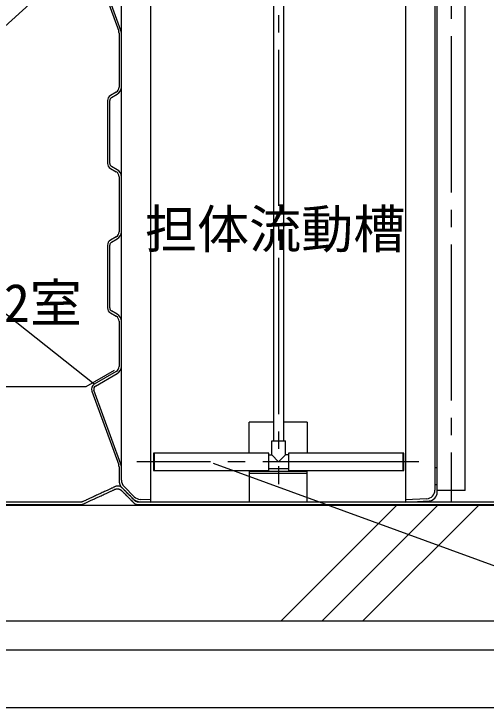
# Model space of a CAD drawing. Units: millimetres, scale not verified. Extents: x -8910 to 8910, y -6308 to 6308.
# Drawn here: x -4591 to -3775, y -3770 to -2561 of the extents above; entities that cross this region are included whole.
import ezdxf
from ezdxf.enums import TextEntityAlignment as Align

# ---------------------------------------------------------------- set-up
doc = ezdxf.new("R2010")
doc.units = ezdxf.units.MM
doc.header["$LTSCALE"] = 30
doc.linetypes.add('CHAIN2', pattern=[12, 9, -1, 1, -1])
doc.layers.add('0-0_機器', color=2, linetype='Continuous', lineweight=25)
doc.layers.add('0-5_空気管', color=3, linetype='Continuous', lineweight=25)
doc.styles.add('ＭＳ ゴシック', font='')
doc.styles.get('ＭＳ ゴシック').set_extended_font_data('MS Gothic')

msp = doc.modelspace()

# ---------------------------------------------------------------- linework, layer by layer
at = {"layer": '0-0_機器'}
for p, q in [((-6429.24, -3410.41), (-3339.24, -3410.41)), ((-4129.07, -3610.41), (-3929.07, -3410.41)), ((-4058.36, -3610.41), (-3858.36, -3410.41)), ((-3987.65, -3610.41), (-3787.65, -3410.41)), ((-6479.24, -3610.41), (-3289.24, -3610.41)), ((-6479.24, -3660.41), (-3289.24, -3660.41)), ((-6479.24, -3760.41), (-3289.24, -3760.41))]:
    msp.add_line(p, q, dxfattribs=at)
at = {"layer": '0-5_空気管', "linetype": 'CHAIN2'}
for p, q in [((-3835.24, -1879.81), (-3835.24, -3405.41)), ((-4133.43, -1903.21), (-4133.43, -3374.41)), ((-3890.99, -3335.41), (-4378.69, -3335.41))]:
    msp.add_line(p, q, dxfattribs=at)
at = {"layer": '0-5_空気管'}
for p, q in [((-4142.43, -1978.21), (-4142.43, -3299.41)), ((-4124.44, -3299.41), (-4124.44, -1980.13)), ((-4405.24, -3367.13), (-4405.24, -1986.96)), ((-3914.24, -1982.53), (-3914.24, -3405.41)), ((-3863.24, -1992.53), (-3863.24, -3384.5)), ((-3859.24, -3388.29), (-3859.24, -1992.53)), ((-3859.24, -3385.41), (-3859.24, -2074.41)), ((-3811.25, -3385.41), (-3811.25, -2074.41)), ((-5196.84, -3117.11), (-4466.2, -2455.41)), ((-4456.37, -2463.29), (-4409.84, -2591.12)), ((-4406.09, -2589.76), (-4452.61, -2461.93)), ((-4409.24, -2594.55), (-4409.24, -2688.09)), ((-4451.97, -3201.22), (-5196.84, -2612.7)), ((-4414.24, -2696.75), (-4424.24, -2702.52)), ((-4422.24, -2705.99), (-4412.24, -2700.21)), ((-4429.24, -2711.18), (-4429.24, -2819.64)), ((-4425.24, -2819.64), (-4425.24, -2711.18)), ((-4412.24, -2830.61), (-4422.24, -2824.83)), ((-4424.24, -2828.3), (-4414.24, -2834.07)), ((-4409.24, -2842.73), (-4409.24, -2938.09)), ((-4414.24, -2946.75), (-4424.24, -2952.52)), ((-4422.24, -2955.99), (-4412.24, -2950.21)), ((-4429.24, -2961.18), (-4429.24, -3069.63)), ((-4425.24, -3069.63), (-4425.24, -2961.18)), ((-4424.24, -3078.29), (-4414.24, -3084.07)), ((-4412.24, -3080.61), (-4422.24, -3074.83)), ((-4409.24, -3092.73), (-4409.24, -3170.77)), ((-4466.2, -3205.41), (-4417.01, -3177)), ((-4414.24, -3179.43), (-4451.97, -3201.21)), ((-4449.98, -3204.68), (-4412.24, -3182.89)), ((-5294.24, -3205.41), (-4466.2, -3205.41)), ((-4456.37, -3213.3), (-4409.84, -3341.13)), ((-4406.09, -3339.76), (-4452.61, -3211.93)), ((-4184.24, -3320.41), (-4184.24, -3267.29)), ((-4142.43, -3267.29), (-4184.24, -3267.29)), ((-4084.24, -3267.29), (-4124.44, -3267.29)), ((-4084.24, -3267.29), (-4084.24, -3320.41)), ((-4145.43, -3299.41), (-4121.43, -3299.41)), ((-4145.43, -3323.41), (-4145.43, -3299.41)), ((-4121.43, -3323.41), (-4121.43, -3299.41)), ((-4349.93, -3320.41), (-4349.93, -3350.41)), ((-4348.43, -3320.41), (-4348.43, -3350.41)), ((-3916.94, -3320.41), (-4116.44, -3320.41)), ((-3918.44, -3350.41), (-3918.44, -3320.41)), ((-3916.94, -3350.41), (-3916.94, -3320.41)), ((-4150.43, -3323.41), (-4145.43, -3323.41)), ((-4116.43, -3323.41), (-4121.43, -3323.41)), ((-4409.24, -3344.54), (-4409.24, -3367.13)), ((-4246.34, -3337.78), (-3062.84, -3769.93)), ((-4150.43, -3347.41), (-4116.44, -3347.41)), ((-3863.24, -3345.41), (-3859.24, -3345.41)), ((-4349.93, -3350.41), (-4150.43, -3350.41)), ((-4184.24, -3350.41), (-4184.24, -3405.41)), ((-4084.24, -3352.41), (-4184.24, -3352.41)), ((-4184.24, -3355.41), (-4084.24, -3355.41)), ((-4084.24, -3405.41), (-4084.24, -3350.41)), ((-4403.38, -3381.27), (-4385.88, -3398.77)), ((-4383.05, -3395.94), (-4400.56, -3378.44)), ((-3859.24, -3375.41), (-3863.24, -3375.41)), ((-3811.25, -3385.41), (-3859.24, -3385.41)), ((-4354.24, -3401.4), (-4372.44, -3400.61)), ((-3877.46, -3399.48), (-3914.24, -3401.4)), ((-3914.24, -3405.41), (-3873.46, -3403.27))]:
    msp.add_line(p, q, dxfattribs=at)
for points in [[(-4372.61, -3404.61), (-4354.24, -3405.41), (-4354.24, -2165.41)], [(-4150.43, -3350.41), (-4150.43, -3320.41), (-4349.93, -3320.41)], [(-4116.44, -3320.41), (-4116.44, -3350.41), (-3916.94, -3350.41)], [(-4145.43, -3323.41), (-4133.43, -3335.41), (-4121.43, -3323.41)], [(-4412.9, -3377.57), (-4413.14, -3377.6), (-4413.35, -3377.63), (-4413.55, -3377.67), (-4413.73, -3377.7), (-4413.91, -3377.75), (-4414.07, -3377.79), (-4414.23, -3377.84), (-4414.54, -3377.95), (-4414.69, -3378), (-4414.83, -3378.06), (-4414.97, -3378.12), (-4415.09, -3378.18), (-4415.2, -3378.23), (-4415.3, -3378.27), (-4415.58, -3378.4), (-4417.01, -3379.07), (-4417.62, -3379.35), (-4418.34, -3379.69), (-4419.16, -3380.07), (-4420.07, -3380.49), (-4421.04, -3380.94), (-4422.06, -3381.42), (-4423.12, -3381.91), (-4424.19, -3382.41), (-4425.27, -3382.92), (-4426.37, -3383.43), (-4427.51, -3383.96), (-4428.71, -3384.51), (-4429.98, -3385.11), (-4431.35, -3385.75), (-4432.85, -3386.44), (-4434.47, -3387.2), (-4436.25, -3388.03), (-4438.15, -3388.91), (-4440.13, -3389.84), (-4442.16, -3390.78), (-4444.2, -3391.73), (-4446.22, -3392.67), (-4448.17, -3393.58)], [(-4433.12, -3390.98), (-4431.68, -3390.31), (-4430.35, -3389.69), (-4429.11, -3389.12), (-4427.96, -3388.58), (-4426.86, -3388.06), (-4425.79, -3387.57), (-4424.75, -3387.08), (-4423.71, -3386.6), (-4422.69, -3386.13), (-4421.7, -3385.67), (-4420.76, -3385.23), (-4419.89, -3384.82), (-4419.09, -3384.45), (-4418.4, -3384.13), (-4416.43, -3383.21), (-4416.32, -3383.16), (-4416.27, -3383.14), (-4416.21, -3383.11), (-4416.15, -3383.08), (-4416.08, -3383.05), (-4416, -3383.01), (-4415.92, -3382.98), (-4415.84, -3382.95), (-4415.75, -3382.91), (-4415.67, -3382.88), (-4415.58, -3382.84), (-4415.49, -3382.81), (-4415.39, -3382.78), (-4415.29, -3382.75), (-4415.18, -3382.72), (-4415.06, -3382.68), (-4414.94, -3382.65), (-4414.8, -3382.62), (-4414.65, -3382.58), (-4414.5, -3382.54), (-4414.34, -3382.51), (-4414.18, -3382.47), (-4414.03, -3382.44), (-4413.88, -3382.41)], [(-4413.88, -3382.41), (-4413.74, -3382.39), (-4413.61, -3382.36), (-4413.48, -3382.35), (-4413.36, -3382.33), (-4413.24, -3382.32), (-4413.11, -3382.31), (-4412.98, -3382.3), (-4412.83, -3382.29), (-4412.67, -3382.28), (-4412.49, -3382.28), (-4412.29, -3382.28), (-4412.07, -3382.28), (-4411.85, -3382.28), (-4411.63, -3382.29), (-4411.4, -3382.3), (-4411.19, -3382.31), (-4410.97, -3382.32), (-4410.77, -3382.34), (-4410.57, -3382.37), (-4410.38, -3382.4), (-4410.2, -3382.44), (-4410, -3382.48), (-4409.8, -3382.53), (-4409.6, -3382.59), (-4409.37, -3382.67), (-4409.13, -3382.75), (-4408.88, -3382.85), (-4408.62, -3382.95), (-4408.36, -3383.06), (-4408.1, -3383.17), (-4407.84, -3383.28), (-4407.6, -3383.39), (-4407.37, -3383.5), (-4407.17, -3383.61), (-4406.97, -3383.71), (-4406.8, -3383.81), (-4406.64, -3383.91), (-4406.49, -3384.01), (-4406.35, -3384.11)], [(-4405.62, -3379.28), (-4405.75, -3379.19), (-4405.88, -3379.1), (-4406.02, -3379.02), (-4406.16, -3378.93), (-4406.29, -3378.85), (-4406.42, -3378.77), (-4406.54, -3378.7), (-4406.66, -3378.63), (-4406.77, -3378.57), (-4406.87, -3378.52), (-4406.99, -3378.46), (-4407.1, -3378.41), (-4407.22, -3378.36), (-4407.36, -3378.3), (-4407.51, -3378.24), (-4407.68, -3378.17), (-4407.87, -3378.1), (-4408.07, -3378.03), (-4408.28, -3377.96), (-4408.49, -3377.89), (-4408.7, -3377.82), (-4408.92, -3377.75), (-4409.12, -3377.69), (-4409.32, -3377.64), (-4409.51, -3377.6), (-4409.7, -3377.56), (-4409.89, -3377.53), (-4410.08, -3377.51), (-4410.29, -3377.49), (-4410.5, -3377.48), (-4410.74, -3377.47), (-4410.99, -3377.47), (-4411.26, -3377.47), (-4411.54, -3377.48), (-4411.82, -3377.49), (-4412.11, -3377.5), (-4412.38, -3377.52), (-4412.65, -3377.54), (-4412.9, -3377.57)], [(-4382.84, -3401.82), (-4383.84, -3400.81), (-4384.27, -3400.39), (-4384.72, -3399.94), (-4385.2, -3399.46), (-4386.7, -3397.96), (-4387.21, -3397.45), (-4388.85, -3395.82), (-4389.45, -3395.22), (-4391.51, -3393.15), (-4392.29, -3392.38), (-4393.08, -3391.59), (-4393.89, -3390.78), (-4395.47, -3389.2), (-4396.22, -3388.45), (-4396.92, -3387.75), (-4397.56, -3387.12), (-4399.65, -3385.03), (-4400.09, -3384.59), (-4401.77, -3382.91), (-4402.17, -3382.51), (-4403.5, -3381.18), (-4404.29, -3380.39), (-4404.42, -3380.27), (-4404.46, -3380.22), (-4404.51, -3380.18), (-4404.57, -3380.12), (-4404.63, -3380.07), (-4404.69, -3380.01), (-4404.76, -3379.94), (-4404.83, -3379.88), (-4404.89, -3379.82), (-4404.97, -3379.76), (-4405.04, -3379.7), (-4405.12, -3379.64), (-4405.2, -3379.57), (-4405.3, -3379.5), (-4405.4, -3379.43), (-4405.5, -3379.35), (-4405.62, -3379.28)], [(-4448.17, -3393.58), (-4450.03, -3394.44), (-4451.76, -3395.25), (-4453.37, -3396), (-4454.88, -3396.7), (-4456.31, -3397.37), (-4457.67, -3398), (-4458.98, -3398.61), (-4460.26, -3399.21), (-4461.52, -3399.79), (-4462.77, -3400.37), (-4464, -3400.95), (-4465.2, -3401.51), (-4466.33, -3402.04), (-4467.39, -3402.53), (-4468.35, -3402.98), (-4469.19, -3403.37), (-4471.57, -3404.47), (-4471.68, -3404.52), (-4471.73, -3404.55), (-4471.78, -3404.57), (-4471.85, -3404.6), (-4471.91, -3404.63), (-4471.99, -3404.67), (-4472.07, -3404.7), (-4472.15, -3404.73), (-4472.24, -3404.77), (-4472.32, -3404.8), (-4472.41, -3404.84), (-4472.5, -3404.87), (-4472.59, -3404.9), (-4472.69, -3404.93), (-4472.8, -3404.96), (-4472.91, -3405), (-4473.04, -3405.03), (-4473.18, -3405.06), (-4473.33, -3405.1), (-4473.47, -3405.13), (-4473.63, -3405.17), (-4473.94, -3405.24)], [(-4471.8, -3408.93), (-4471.7, -3408.9), (-4471.61, -3408.87), (-4471.52, -3408.84), (-4471.44, -3408.8), (-4471.35, -3408.77), (-4471.26, -3408.74), (-4471.18, -3408.7), (-4471.1, -3408.67), (-4471.03, -3408.63), (-4470.96, -3408.6), (-4470.89, -3408.57), (-4470.84, -3408.55), (-4470.68, -3408.48), (-4469.06, -3407.72), (-4468.37, -3407.4), (-4467.56, -3407.02), (-4466.63, -3406.59), (-4465.6, -3406.11), (-4464.5, -3405.59), (-4463.33, -3405.05), (-4462.14, -3404.49), (-4460.92, -3403.93), (-4459.7, -3403.36), (-4458.46, -3402.78), (-4457.18, -3402.19), (-4455.87, -3401.57), (-4454.48, -3400.93), (-4453.01, -3400.24), (-4451.45, -3399.52), (-4449.77, -3398.73), (-4447.97, -3397.9), (-4446.07, -3397.02), (-4444.12, -3396.1), (-4442.14, -3395.18), (-4440.17, -3394.27), (-4438.25, -3393.37), (-4436.42, -3392.52), (-4434.7, -3391.72), (-4433.12, -3390.98)], [(-4406.35, -3384.11), (-4406.22, -3384.21), (-4406.09, -3384.31), (-4405.97, -3384.42), (-4405.85, -3384.52), (-4405.73, -3384.62), (-4405.62, -3384.72), (-4405.52, -3384.82), (-4405.36, -3384.98), (-4405.14, -3385.2), (-4404.11, -3386.23), (-4403.8, -3386.53), (-4403.47, -3386.87), (-4403.1, -3387.23), (-4402.72, -3387.62), (-4401.11, -3389.22), (-4400.69, -3389.65), (-4400.24, -3390.1), (-4399.76, -3390.57), (-4399.24, -3391.09), (-4398.68, -3391.65), (-4396.67, -3393.66), (-4395.92, -3394.41), (-4395.14, -3395.18), (-4392.85, -3397.47), (-4392.14, -3398.18), (-4390.86, -3399.46), (-4390.28, -3400.04), (-4389.2, -3401.12), (-4388.7, -3401.62), (-4388.2, -3402.12), (-4387.71, -3402.6), (-4386.29, -3404.02), (-4385.85, -3404.46), (-4383.83, -3406.49), (-4383.67, -3406.64), (-4383.53, -3406.78), (-4383.44, -3406.87), (-4383.33, -3406.97), (-4383.23, -3407.07)], [(-4473.94, -3405.24), (-4474.08, -3405.27), (-4474.22, -3405.29), (-4474.35, -3405.31), (-4474.47, -3405.33), (-4474.58, -3405.35), (-4474.69, -3405.36), (-4474.79, -3405.37), (-4474.88, -3405.38), (-4474.98, -3405.39), (-4475.06, -3405.4), (-4475.24, -3405.4), (-4475.33, -3405.41), (-4475.41, -3405.41), (-4475.49, -3405.41), (-4618.4, -3405.41)], [(-4383.23, -3407.07), (-4383.11, -3407.17), (-4382.99, -3407.28), (-4382.86, -3407.39), (-4382.73, -3407.49), (-4382.6, -3407.59), (-4382.45, -3407.69), (-4382.3, -3407.79), (-4382.14, -3407.89), (-4381.96, -3407.99), (-4381.77, -3408.09), (-4381.56, -3408.2), (-4381.33, -3408.31), (-4381.08, -3408.42), (-4380.83, -3408.54), (-4380.56, -3408.65), (-4380.3, -3408.75), (-4380.03, -3408.85), (-4379.78, -3408.95), (-4379.54, -3409.03), (-4379.32, -3409.1), (-4379.11, -3409.17), (-4378.91, -3409.22), (-4378.73, -3409.26), (-4378.55, -3409.3), (-4378.39, -3409.32), (-4378.22, -3409.35), (-4378.06, -3409.37), (-4377.9, -3409.38), (-4377.74, -3409.39), (-4377.58, -3409.4), (-4377.44, -3409.41), (-4377.3, -3409.41), (-3685.25, -3409.41)], [(-3685.25, -3405.41), (-4375.53, -3405.41), (-4375.65, -3405.41), (-4375.79, -3405.4), (-4375.94, -3405.4), (-4376.1, -3405.39), (-4376.26, -3405.38), (-4376.42, -3405.36), (-4376.59, -3405.35), (-4376.76, -3405.32), (-4376.93, -3405.29), (-4377.1, -3405.26), (-4377.29, -3405.21), (-4377.49, -3405.16), (-4377.7, -3405.1), (-4377.92, -3405.02), (-4378.16, -3404.94), (-4378.41, -3404.84), (-4378.68, -3404.74), (-4378.94, -3404.63), (-4379.2, -3404.52), (-4379.46, -3404.41), (-4379.71, -3404.29), (-4379.94, -3404.18), (-4380.15, -3404.08), (-4380.34, -3403.97), (-4380.51, -3403.87), (-4380.67, -3403.77), (-4380.82, -3403.68), (-4380.96, -3403.58), (-4381.09, -3403.47), (-4381.22, -3403.37), (-4381.35, -3403.27), (-4381.46, -3403.17), (-4381.58, -3403.06), (-4381.69, -3402.96), (-4381.79, -3402.87), (-4381.88, -3402.78), (-4382.17, -3402.48), (-4382.84, -3401.82)], [(-4621.25, -3409.41), (-4474.53, -3409.41), (-4474.36, -3409.4), (-4474.18, -3409.4), (-4474.09, -3409.39), (-4474, -3409.38), (-4473.9, -3409.38), (-4473.8, -3409.36), (-4473.7, -3409.35), (-4473.59, -3409.33), (-4473.47, -3409.31), (-4473.34, -3409.29), (-4473.2, -3409.26), (-4473.05, -3409.23), (-4472.9, -3409.2), (-4472.75, -3409.17), (-4472.59, -3409.13), (-4472.44, -3409.1), (-4472.29, -3409.06), (-4472.16, -3409.03), (-4472.03, -3408.99), (-4471.91, -3408.96), (-4471.8, -3408.93)]]:
    msp.add_lwpolyline(points, dxfattribs=at)
for centre, radius, start, end in [((-4419.24, -2594.55), 10, 0, 20), ((-4419.24, -2594.55), 14, 0, 20), ((-4419.24, -2688.09), 10, 300, 0), ((-4419.24, -2688.09), 14, 300, 0), ((-4419.24, -2711.18), 10, 119.99998, 179.99998), ((-4419.24, -2711.18), 6, 119.99998, 179.99998), ((-4419.24, -2819.64), 10, 180, 240), ((-4419.24, -2819.64), 6, 180, 240), ((-4419.24, -2842.73), 10, 0, 59.99997), ((-4419.24, -2842.73), 14, 0, 59.99997), ((-4419.24, -2938.09), 10, 300, 0), ((-4419.24, -2938.09), 14, 300, 0), ((-4419.24, -2961.18), 10, 119.99998, 179.99998), ((-4419.24, -2961.18), 6, 119.99998, 179.99998), ((-4419.24, -3069.63), 10, 180, 240), ((-4419.24, -3069.63), 6, 180, 240), ((-4419.24, -3092.73), 14, 0, 59.99997), ((-4419.24, -3092.73), 10, 0, 59.99997), ((-4419.24, -3170.77), 10, 300, 0), ((-4419.24, -3170.77), 14, 300, 0), ((-4446.98, -3209.87), 10, 119.99998, 200), ((-4446.98, -3209.87), 6, 119.99998, 200), ((-4419.24, -3344.54), 10, 0, 20), ((-4419.24, -3344.54), 14, 0, 20), ((-4389.24, -3367.13), 20, 180, 225), ((-4389.24, -3367.13), 16, 180, 225), ((-3878.24, -3384.5), 15, 273, 0), ((-3874.24, -3388.29), 15, 273, 0), ((-4371.74, -3384.63), 20, 225, 267.5), ((-4371.74, -3384.63), 16, 225, 267.5)]:
    msp.add_arc(centre, radius, start, end, dxfattribs=at)

# ---------------------------------------------------------------- texts
at = {"layer": '0-5_空気管', "color": 4, "style": 'ＭＳ ゴシック'}
for s, p in [('担体流動槽', (-4364.37, -2986.1)), ('嫌気ろ床槽第2室', (-5148.27, -3113.57))]:
    msp.add_text(s, height=65.98, dxfattribs=at).set_placement(p, align=Align.BOTTOM_LEFT)

doc.saveas('drawing.dxf')
